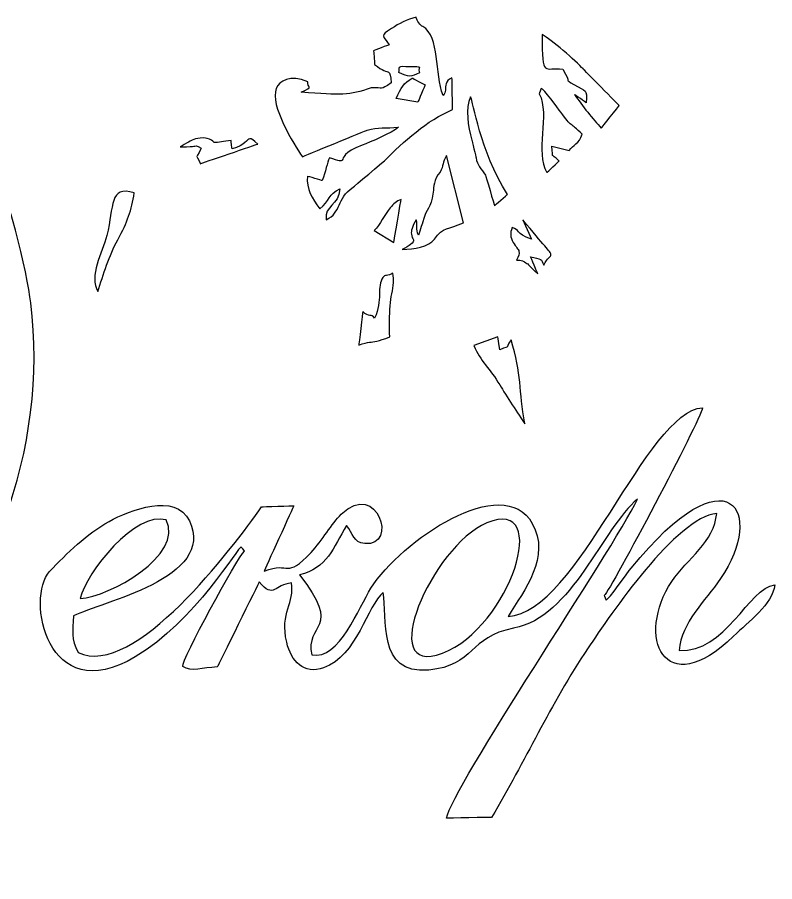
# Paper-space layout 'Состав альбома образцов' of a CAD drawing. Header units: millimetres. Extents: x 16 to 411, y 1 to 288.
# Drawn here: x 228.66 to 238.77, y 241.49 to 253.03 of the extents above; entities that cross this region are included whole.
import ezdxf

# ---------------------------------------------------------------- set-up
doc = ezdxf.new("R2010")
doc.units = ezdxf.units.MM
doc.layers.add('Dimension', color=7, linetype='Continuous')
doc.layers.add('Layer 1', color=7, linetype='Continuous')

# ---------------------------------------------------------------- blocks, each defined once
blk = doc.blocks.new('A$C34BE2B30')
at = {"layer": 'Layer 1'}
for points, knots in [([(22.43812649380907, 6.145635376785936), (22.44394649380907, 6.122375376785936), (22.46478649380907, 6.087415376785938), (22.48257649380907, 6.085015376785936), (22.48257649380907, 6.085015376785936), (22.59740649380907, 6.013445376785938), (22.56060649380907, 5.772925376785938), (22.61713649380907, 5.622615376785937), (22.61713649380907, 5.622615376785937), (22.62926649380907, 5.633935376785939), (22.63255649380907, 5.646495376785936), (22.63354649380907, 5.659415376785937), (22.63354649380907, 5.659415376785937), (22.63573649380907, 5.687765376785936), (22.62705649380907, 5.717985376785936), (22.67686649380907, 5.741305376785938), (22.67686649380907, 5.741305376785938), (22.67686649380907, 5.741305376785938), (22.68031649380907, 5.529055376785937), (22.68031649380907, 5.529055376785937), (22.68031649380907, 5.529055376785937), (22.50906649380907, 5.459775376785938), (22.35423649380907, 5.313195376785938), (22.22565649380907, 5.187775376785936), (22.22565649380907, 5.187775376785936), (22.22565649380907, 5.187775376785936), (22.01675649380907, 5.010455376785938), (22.01675649380907, 5.010455376785938), (22.01675649380907, 5.010455376785938), (21.90200649380907, 4.932695376785937), (21.94257649380907, 4.842475376785938), (21.83741649380907, 4.794325376785938), (21.83741649380907, 4.794325376785938), (21.82361649380907, 4.889535376785936), (21.92370649380907, 4.890045376785938), (21.92788649380907, 4.999295376785938), (21.92788649380907, 4.999295376785938), (21.85305649380907, 4.966445376785938), (21.86138649380907, 4.919865376785939), (21.79563649380907, 4.867025376785936), (21.79563649380907, 4.867025376785936), (21.74080649380907, 4.937435376785938), (21.70517649380907, 4.998595376785936), (21.71185649380907, 5.084535376785936), (21.71185649380907, 5.084535376785936), (21.71185649380907, 5.084535376785936), (21.81073649380907, 5.055445376785936), (21.81073649380907, 5.055445376785936), (21.81073649380907, 5.055445376785936), (21.83359649380907, 5.116095376785939), (21.84307649380907, 5.174405376785938), (21.86006649380907, 5.207285376785936), (21.86006649380907, 5.207285376785936), (21.92631649380907, 5.185565376785938), (21.93804649380907, 5.182545376785939), (21.94435649380907, 5.192165376785937), (21.94435649380907, 5.192165376785937), (21.95324649380907, 5.205725376785939), (21.95146649380907, 5.244535376785937), (22.07699649380907, 5.291635376785937), (22.07699649380907, 5.291635376785937), (22.13179649380907, 5.312175376785937), (22.27601649380907, 5.372985376785937), (22.31967649380907, 5.412205376785938), (22.31967649380907, 5.412205376785938), (22.23689649380907, 5.401075376785936), (22.18188649380907, 5.415495376785938), (22.11177649380907, 5.391875376785936), (22.11177649380907, 5.391875376785936), (22.11177649380907, 5.391875376785936), (21.67900649380907, 5.214805376785936), (21.67900649380907, 5.214805376785936), (21.67900649380907, 5.214805376785936), (21.62150649380907, 5.298745376785938), (21.46006649380907, 5.557005376785938), (21.50414649380907, 5.670735376785938), (21.50414649380907, 5.670735376785938), (21.52362649380907, 5.721055376785937), (21.59937649380907, 5.764405376785938), (21.71493649380907, 5.715645376785936), (21.71493649380907, 5.715645376785936), (21.70528649380907, 5.674075376785936), (21.76296649380907, 5.687955376785936), (21.67166649380907, 5.645635376785936), (21.67166649380907, 5.645635376785936), (21.94033649380907, 5.623855376785936), (21.98570649380907, 5.623375376785937), (22.13859649380907, 5.673945376785937), (22.13859649380907, 5.673945376785937), (22.22681649380907, 5.680925376785936), (22.18991649380907, 5.653215376785937), (22.27148649380907, 5.707985376785938), (22.27148649380907, 5.707985376785938), (22.26676649380907, 5.757695376785936), (22.26401649380907, 5.771435376785938), (22.25390649380907, 5.778365376785938), (22.25390649380907, 5.778365376785938), (22.24102649380907, 5.787155376785936), (22.21611649380907, 5.784885376785937), (22.15980649380907, 5.831465376785939), (22.15980649380907, 5.831465376785939), (22.15980649380907, 5.831465376785939), (22.15352649380907, 5.922445376785937), (22.15352649380907, 5.922445376785937), (22.15352649380907, 5.922445376785937), (22.15352649380907, 5.922445376785937), (22.25684649380907, 5.962255376785937), (22.25684649380907, 5.962255376785937), (22.25684649380907, 5.962255376785937), (22.21811649380907, 6.028865376785937), (22.18948649380907, 6.017295376785938), (22.27366649380907, 6.071235376785939), (22.27366649380907, 6.071235376785939), (22.32307649380907, 6.102885376785938), (22.37625649380907, 6.131455376785937), (22.43812649380907, 6.145635376785936)], [0, 0, 0, 0, 0.03333333333333333, 0.03333333333333333, 0.03333333333333333, 0.03333334333333333, 0.06666666666666667, 0.06666666666666667, 0.06666666666666667, 0.06666667666666666, 0.1, 0.1, 0.1, 0.10000001, 0.1333333333333333, 0.1333333333333333, 0.1333333333333333, 0.1333333433333333, 0.1666666666666667, 0.1666666666666667, 0.1666666666666667, 0.1666666766666667, 0.2, 0.2, 0.2, 0.20000001, 0.2333333333333333, 0.2333333333333333, 0.2333333333333333, 0.2333333433333333, 0.2666666666666667, 0.2666666666666667, 0.2666666666666667, 0.2666666766666667, 0.3, 0.3, 0.3, 0.30000001, 0.3333333333333333, 0.3333333333333333, 0.3333333333333333, 0.3333333433333333, 0.3666666666666666, 0.3666666666666666, 0.3666666666666666, 0.3666666766666666, 0.4, 0.4, 0.4, 0.40000001, 0.4333333333333333, 0.4333333333333333, 0.4333333333333333, 0.4333333433333333, 0.4666666666666667, 0.4666666666666667, 0.4666666666666667, 0.4666666766666667, 0.5, 0.5, 0.5, 0.50000001, 0.5333333333333333, 0.5333333333333333, 0.5333333333333333, 0.5333333433333334, 0.5666666666666667, 0.5666666666666667, 0.5666666666666667, 0.5666666766666667, 0.6, 0.6, 0.6, 0.60000001, 0.6333333333333333, 0.6333333333333333, 0.6333333333333333, 0.6333333433333334, 0.6666666666666666, 0.6666666666666666, 0.6666666666666666, 0.6666666766666667, 0.7, 0.7, 0.7, 0.70000001, 0.7333333333333333, 0.7333333333333333, 0.7333333333333333, 0.7333333433333333, 0.7666666666666667, 0.7666666666666667, 0.7666666666666667, 0.7666666766666668, 0.8, 0.8, 0.8, 0.8000000100000001, 0.8333333333333334, 0.8333333333333334, 0.8333333333333334, 0.8333333433333334, 0.8666666666666667, 0.8666666666666667, 0.8666666666666667, 0.8666666766666667, 0.9, 0.9, 0.9, 0.9000000100000001, 0.9333333333333333, 0.9333333333333333, 0.9333333333333333, 0.9333333433333334, 1, 1, 1, 1]), ([(23.41582649380907, 5.799365376785936), (23.29508649380907, 5.819065376785936), (23.27816649380907, 5.726015376785938), (23.27826649380907, 6.029775376785938), (23.27826649380907, 6.029775376785938), (23.33862649380907, 5.999375376785938), (23.50283649380907, 5.852765376785936), (23.55259649380907, 5.800385376785936), (23.55259649380907, 5.800385376785936), (23.55259649380907, 5.800385376785936), (23.79220649380907, 5.556275376785937), (23.79220649380907, 5.556275376785937), (23.79220649380907, 5.556275376785937), (23.79220649380907, 5.556275376785937), (23.67303649380907, 5.405385376785937), (23.67303649380907, 5.405385376785937), (23.67303649380907, 5.405385376785937), (23.61941649380907, 5.464175376785938), (23.54534649380907, 5.554205376785937), (23.49356649380907, 5.631055376785937), (23.49356649380907, 5.631055376785937), (23.49356649380907, 5.631055376785937), (23.57281649380907, 5.574445376785938), (23.57281649380907, 5.574445376785938), (23.57281649380907, 5.574445376785938), (23.57858649380907, 5.672375376785936), (23.57232649380907, 5.645965376785938), (23.49040649380907, 5.696125376785936), (23.49040649380907, 5.696125376785936), (23.41846649380907, 5.740195376785937), (23.48083649380907, 5.695585376785939), (23.41582649380907, 5.799365376785936)], [0, 0, 0, 0, 0.1111111111111111, 0.1111111111111111, 0.1111111111111111, 0.1111111211111111, 0.2222222222222222, 0.2222222222222222, 0.2222222222222222, 0.2222222322222222, 0.3333333333333333, 0.3333333333333333, 0.3333333333333333, 0.3333333433333333, 0.4444444444444444, 0.4444444444444444, 0.4444444444444444, 0.4444444544444444, 0.5555555555555556, 0.5555555555555556, 0.5555555555555556, 0.5555555655555556, 0.6666666666666666, 0.6666666666666666, 0.6666666666666666, 0.6666666766666667, 0.7777777777777778, 0.7777777777777778, 0.7777777777777778, 0.7777777877777778, 1, 1, 1, 1]), ([(22.32323649380907, 5.778015376785937), (22.39051649380907, 5.743975376785937), (22.40062649380907, 5.744345376785937), (22.46095649380907, 5.775805376785936), (22.46095649380907, 5.775805376785936), (22.44922649380907, 5.803195376785936), (22.46410649380907, 5.811795376785938), (22.45884649380907, 5.814595376785938), (22.45884649380907, 5.814595376785938), (22.45491649380907, 5.816665376785938), (22.43968649380907, 5.815565376785937), (22.39353649380907, 5.816665376785938), (22.39353649380907, 5.816665376785938), (22.35563649380907, 5.817555376785936), (22.33226649380907, 5.821305376785936), (22.32760649380907, 5.813135376785937), (22.32760649380907, 5.813135376785937), (22.32164649380907, 5.802655376785939), (22.32835649380907, 5.790465376785939), (22.32323649380907, 5.778015376785937)], [0, 0, 0, 0, 0.1666666666666667, 0.1666666666666667, 0.1666666666666667, 0.1666666766666667, 0.3333333333333333, 0.3333333333333333, 0.3333333333333333, 0.3333333433333333, 0.5, 0.5, 0.5, 0.50000001, 0.6666666666666666, 0.6666666666666666, 0.6666666666666666, 0.6666666766666667, 1, 1, 1, 1]), ([(22.30450649380907, 5.602405376785939), (22.30450649380907, 5.602405376785939), (22.45000649380907, 5.579865376785936), (22.45000649380907, 5.579865376785936), (22.45000649380907, 5.579865376785936), (22.45000649380907, 5.579865376785936), (22.49769649380907, 5.694345376785936), (22.49769649380907, 5.694345376785936), (22.49769649380907, 5.694345376785936), (22.49769649380907, 5.694345376785936), (22.41089649380907, 5.740065376785939), (22.41089649380907, 5.740065376785939), (22.41089649380907, 5.740065376785939), (22.35412649380907, 5.703515376785937), (22.33531649380907, 5.678655376785937), (22.30450649380907, 5.602405376785939)], [0, 0, 0, 0, 0.2, 0.2, 0.2, 0.20000001, 0.4, 0.4, 0.4, 0.40000001, 0.6, 0.6, 0.6, 0.60000001, 1, 1, 1, 1]), ([(23.45973649380907, 5.256505376785938), (23.45973649380907, 5.256505376785938), (23.34201649380907, 5.285105376785939), (23.34201649380907, 5.285105376785939), (23.34201649380907, 5.285105376785939), (23.35867649380907, 5.188285376785938), (23.32447649380907, 5.250825376785937), (23.39172649380907, 5.185125376785937), (23.39172649380907, 5.185125376785937), (23.39172649380907, 5.185125376785937), (23.30916649380907, 5.109225376785936), (23.30916649380907, 5.109225376785936), (23.30916649380907, 5.109225376785936), (23.26956649380907, 5.176095376785938), (23.27487649380907, 5.272385376785937), (23.28131649380907, 5.369205376785938), (23.28131649380907, 5.369205376785938), (23.28781649380907, 5.467005376785938), (23.29552649380907, 5.565395376785936), (23.25929649380907, 5.634555376785936), (23.25929649380907, 5.634555376785936), (23.25929649380907, 5.634555376785936), (23.27252649380907, 5.670545376785938), (23.27252649380907, 5.670545376785938), (23.27252649380907, 5.670545376785938), (23.28430649380907, 5.673595376785936), (23.38695649380907, 5.534125376785937), (23.40202649380907, 5.513255376785938), (23.40202649380907, 5.513255376785938), (23.47881649380907, 5.407005376785936), (23.46315649380907, 5.446435376785939), (23.54601649380907, 5.365135376785936), (23.54601649380907, 5.365135376785936), (23.52434649380907, 5.299825376785936), (23.48415649380907, 5.294735376785937), (23.45973649380907, 5.256505376785938)], [0, 0, 0, 0, 0.1, 0.1, 0.1, 0.10000001, 0.2, 0.2, 0.2, 0.20000001, 0.3, 0.3, 0.3, 0.30000001, 0.4, 0.4, 0.4, 0.40000001, 0.5, 0.5, 0.5, 0.50000001, 0.6, 0.6, 0.6, 0.60000001, 0.7, 0.7, 0.7, 0.70000001, 0.8, 0.8, 0.8, 0.8000000100000001, 1, 1, 1, 1]), ([(22.79983649380907, 5.615635376785939), (22.82150649380907, 5.580055376785939), (22.85935649380907, 5.261255376785936), (23.04664649380907, 4.962635376785936), (23.04664649380907, 4.962635376785936), (23.04664649380907, 4.962635376785936), (22.96027649380907, 4.887485376785936), (22.96027649380907, 4.887485376785936), (22.96027649380907, 4.887485376785936), (22.96027649380907, 4.887485376785936), (22.90081649380907, 5.091625376785938), (22.90081649380907, 5.091625376785938), (22.90081649380907, 5.091625376785938), (22.87191649380907, 5.134265376785937), (22.84482649380907, 5.157985376785938), (22.83743649380907, 5.208045376785936), (22.83743649380907, 5.208045376785936), (22.83743649380907, 5.208045376785936), (22.80978649380907, 5.325915376785936), (22.80978649380907, 5.325915376785936), (22.80978649380907, 5.325915376785936), (22.78177649380907, 5.417565376785937), (22.76654649380907, 5.534315376785937), (22.79983649380907, 5.615635376785939)], [0, 0, 0, 0, 0.1428571428571428, 0.1428571428571428, 0.1428571428571428, 0.1428571528571428, 0.2857142857142857, 0.2857142857142857, 0.2857142857142857, 0.2857142957142857, 0.4285714285714285, 0.4285714285714285, 0.4285714285714285, 0.4285714385714285, 0.5714285714285714, 0.5714285714285714, 0.5714285714285714, 0.5714285814285714, 0.7142857142857143, 0.7142857142857143, 0.7142857142857143, 0.7142857242857144, 1, 1, 1, 1]), ([(20.86278649380907, 5.279795376785938), (20.90033649380907, 5.302115376785938), (20.93799649380907, 5.326165376785937), (20.96554649380907, 5.333655376785938), (20.96554649380907, 5.333655376785938), (21.05325649380907, 5.357535376785936), (21.08703649380907, 5.310825376785939), (21.08986649380907, 5.310415376785937), (21.08986649380907, 5.310415376785937), (21.11738649380907, 5.306535376785938), (21.15398649380907, 5.320125376785938), (21.20250649380907, 5.322445376785936), (21.20250649380907, 5.322445376785936), (21.20250649380907, 5.322445376785936), (21.20984649380907, 5.267155376785936), (21.20984649380907, 5.267155376785936), (21.20984649380907, 5.267155376785936), (21.29755649380907, 5.292655376785937), (21.30895649380907, 5.332545376785937), (21.32903649380907, 5.334735376785936), (21.32903649380907, 5.334735376785936), (21.33957649380907, 5.335895376785938), (21.35259649380907, 5.326615376785938), (21.38041649380907, 5.299255376785936), (21.38041649380907, 5.299255376785936), (21.38041649380907, 5.299255376785936), (20.99775649380907, 5.168225376785937), (20.99775649380907, 5.168225376785937), (20.99775649380907, 5.168225376785937), (20.99691649380907, 5.170115376785937), (20.97705649380907, 5.211115376785937), (20.97535649380907, 5.215265376785936), (20.97535649380907, 5.215265376785936), (20.97535649380907, 5.215265376785936), (21.00338649380907, 5.270715376785937), (21.00338649380907, 5.270715376785937), (21.00338649380907, 5.270715376785937), (20.97125649380907, 5.293435376785936), (20.96271649380907, 5.285375376785936), (20.95446649380907, 5.284275376785939), (20.95446649380907, 5.284275376785939), (20.94290649380907, 5.282685376785938), (20.93241649380907, 5.281175376785939), (20.86278649380907, 5.279795376785938)], [0, 0, 0, 0, 0.08333333333333333, 0.08333333333333333, 0.08333333333333333, 0.08333334333333332, 0.1666666666666667, 0.1666666666666667, 0.1666666666666667, 0.1666666766666667, 0.25, 0.25, 0.25, 0.25000001, 0.3333333333333333, 0.3333333333333333, 0.3333333333333333, 0.3333333433333333, 0.4166666666666667, 0.4166666666666667, 0.4166666666666667, 0.4166666766666667, 0.5, 0.5, 0.5, 0.50000001, 0.5833333333333334, 0.5833333333333334, 0.5833333333333334, 0.5833333433333334, 0.6666666666666666, 0.6666666666666666, 0.6666666666666666, 0.6666666766666667, 0.75, 0.75, 0.75, 0.75000001, 0.8333333333333334, 0.8333333333333334, 0.8333333333333334, 0.8333333433333334, 1, 1, 1, 1]), ([(22.64007649380907, 5.221735376785936), (22.64007649380907, 5.221735376785936), (22.75420649380907, 4.773895376785937), (22.75420649380907, 4.773895376785937), (22.75420649380907, 4.773895376785937), (22.65090649380907, 4.725945376785937), (22.62015649380907, 4.748425376785939), (22.55960649380907, 4.664105376785937), (22.55960649380907, 4.664105376785937), (22.52273649380907, 4.612755376785938), (22.42132649380907, 4.597445376785938), (22.34539649380907, 4.595075376785939), (22.34539649380907, 4.595075376785939), (22.37119649380907, 4.609195376785937), (22.38871649380907, 4.619815376785937), (22.40024649380907, 4.628335376785937), (22.40024649380907, 4.628335376785937), (22.44008649380907, 4.657715376785937), (22.40933649380907, 4.662225376785937), (22.40563649380907, 4.698585376785939), (22.40563649380907, 4.698585376785939), (22.40367649380907, 4.718095376785936), (22.40946649380907, 4.746885376785936), (22.43814649380907, 4.793685376785938), (22.43814649380907, 4.793685376785938), (22.45097649380907, 4.743575376785937), (22.43151649380907, 4.737505376785936), (22.45405649380907, 4.690845376785937), (22.45405649380907, 4.690845376785937), (22.45405649380907, 4.690845376785937), (22.48071649380907, 4.773955376785938), (22.48071649380907, 4.773955376785938), (22.48071649380907, 4.773955376785938), (22.50852649380907, 4.882985376785939), (22.53513649380907, 4.857215376785938), (22.55138649380907, 4.977625376785937), (22.55138649380907, 4.977625376785937), (22.55526649380907, 5.014095376785939), (22.55262649380907, 5.059305376785936), (22.59829649380907, 5.112565376785938), (22.59829649380907, 5.112565376785938), (22.62047649380907, 5.155315376785936), (22.61408649380907, 5.177505376785938), (22.64007649380907, 5.221735376785936)], [0, 0, 0, 0, 0.08333333333333333, 0.08333333333333333, 0.08333333333333333, 0.08333334333333332, 0.1666666666666667, 0.1666666666666667, 0.1666666666666667, 0.1666666766666667, 0.25, 0.25, 0.25, 0.25000001, 0.3333333333333333, 0.3333333333333333, 0.3333333333333333, 0.3333333433333333, 0.4166666666666667, 0.4166666666666667, 0.4166666666666667, 0.4166666766666667, 0.5, 0.5, 0.5, 0.50000001, 0.5833333333333334, 0.5833333333333334, 0.5833333333333334, 0.5833333433333334, 0.6666666666666666, 0.6666666666666666, 0.6666666666666666, 0.6666666766666667, 0.75, 0.75, 0.75, 0.75000001, 0.8333333333333334, 0.8333333333333334, 0.8333333333333334, 0.8333333433333334, 1, 1, 1, 1]), ([(19.58852649380907, 5.149195376785936), (19.71049649380907, 5.040895376785937), (19.84338649380907, 4.428675376785936), (19.86664649380907, 4.238265376785936), (19.86664649380907, 4.238265376785936), (19.98522649380907, 3.268295376785936), (19.60615649380907, 2.239545376785937), (18.89188649380907, 1.560125376785937), (18.89188649380907, 1.560125376785937), (18.45590649380907, 1.145445376785936), (17.92302649380907, 0.8453253767859366), (17.35294649380907, 0.6572053767859387), (17.35294649380907, 0.6572053767859387), (16.49468649380907, 0.3740053767859379), (16.00053649380907, 0.4181653767859359), (15.12367649380907, 0.4145453767859379), (15.12367649380907, 0.4145453767859379), (15.12739649380907, 0.443635376785938), (15.46508649380907, 0.5712453767859387), (15.56131649380907, 0.623695376785939), (15.56131649380907, 0.623695376785939), (15.93209649380907, 0.8257853767859373), (16.42871649380907, 1.231275376785938), (16.69180649380907, 1.545735376785938), (16.69180649380907, 1.545735376785938), (17.06810649380907, 1.995545376785937), (17.60403649380907, 2.642015376785938), (17.82428649380907, 3.182555376785938), (17.82428649380907, 3.182555376785938), (17.96828649380907, 3.157965376785938), (17.98410649380907, 3.059445376785938), (18.07472649380907, 3.154035376785938), (18.07472649380907, 3.154035376785938), (18.03941649380907, 3.220025376785937), (17.97170649380907, 3.251775376785936), (17.93523649380907, 3.358145376785938), (17.93523649380907, 3.358145376785938), (17.93523649380907, 3.358145376785938), (18.17009649380907, 3.811645376785936), (18.17009649380907, 3.811645376785936), (18.17009649380907, 3.811645376785936), (18.36870649380907, 3.823955376785939), (18.61887649380907, 3.788485376785939), (18.80524649380907, 3.860265376785936), (18.80524649380907, 3.860265376785936), (18.86253649380907, 3.971295376785939), (18.79462649380907, 3.934045376785939), (18.91784649380907, 3.999065376785936), (18.91784649380907, 3.999065376785936), (19.03620649380907, 4.061515376785938), (18.98984649380907, 4.041005376785936), (19.06089649380907, 4.130205376785938), (19.06089649380907, 4.130205376785938), (19.08151649380907, 4.156075376785939), (19.57687649380907, 4.547095376785936), (19.54423649380907, 4.719205376785936), (19.54423649380907, 4.719205376785936), (19.52560649380907, 4.817485376785939), (19.47541649380907, 4.778295376785938), (19.53339649380907, 4.934285376785937), (19.53339649380907, 4.934285376785937), (19.58361649380907, 5.069385376785938), (19.57329649380907, 4.988355376785936), (19.58852649380907, 5.149195376785936)], [0, 0, 0, 0, 0.05882352941176471, 0.05882352941176471, 0.05882352941176471, 0.05882353941176471, 0.1176470588235294, 0.1176470588235294, 0.1176470588235294, 0.1176470688235294, 0.1764705882352941, 0.1764705882352941, 0.1764705882352941, 0.1764705982352941, 0.2352941176470588, 0.2352941176470588, 0.2352941176470588, 0.2352941276470588, 0.2941176470588235, 0.2941176470588235, 0.2941176470588235, 0.2941176570588235, 0.3529411764705883, 0.3529411764705883, 0.3529411764705883, 0.3529411864705883, 0.4117647058823529, 0.4117647058823529, 0.4117647058823529, 0.4117647158823529, 0.4705882352941176, 0.4705882352941176, 0.4705882352941176, 0.4705882452941176, 0.5294117647058824, 0.5294117647058824, 0.5294117647058824, 0.5294117747058824, 0.5882352941176471, 0.5882352941176471, 0.5882352941176471, 0.5882353041176471, 0.6470588235294118, 0.6470588235294118, 0.6470588235294118, 0.6470588335294118, 0.7058823529411765, 0.7058823529411765, 0.7058823529411765, 0.7058823629411766, 0.7647058823529411, 0.7647058823529411, 0.7647058823529411, 0.7647058923529412, 0.8235294117647058, 0.8235294117647058, 0.8235294117647058, 0.8235294217647059, 0.8823529411764706, 0.8823529411764706, 0.8823529411764706, 0.8823529511764706, 1, 1, 1, 1]), ([(20.31437649380907, 4.314655376785936), (20.25192649380907, 4.417735376785938), (20.34413649380907, 4.572835376785939), (20.37351649380907, 4.689125376785938), (20.37351649380907, 4.689125376785938), (20.42287649380907, 4.884605376785938), (20.38772649380907, 5.022805376785936), (20.55719649380907, 4.974315376785938), (20.55719649380907, 4.974315376785938), (20.53684649380907, 4.854275376785939), (20.51336649380907, 4.779855376785939), (20.44724649380907, 4.660495376785939), (20.44724649380907, 4.660495376785939), (20.38880649380907, 4.555045376785937), (20.35033649380907, 4.426445376785939), (20.31437649380907, 4.314655376785936)], [0, 0, 0, 0, 0.2, 0.2, 0.2, 0.20000001, 0.4, 0.4, 0.4, 0.40000001, 0.6, 0.6, 0.6, 0.60000001, 1, 1, 1, 1]), ([(22.28832649380907, 4.642055376785937), (22.28832649380907, 4.642055376785937), (22.15851649380907, 4.722605376785939), (22.15851649380907, 4.722605376785939), (22.15851649380907, 4.722605376785939), (22.19676649380907, 4.762925376785937), (22.22673649380907, 4.826215376785939), (22.26474649380907, 4.873065376785938), (22.26474649380907, 4.873065376785938), (22.28544649380907, 4.898595376785938), (22.30857649380907, 4.919265376785937), (22.33671649380907, 4.928675376785936), (22.33671649380907, 4.928675376785936), (22.33671649380907, 4.928675376785936), (22.28832649380907, 4.642055376785937), (22.28832649380907, 4.642055376785937)], [0, 0, 0, 0, 0.2, 0.2, 0.2, 0.20000001, 0.4, 0.4, 0.4, 0.40000001, 0.6, 0.6, 0.6, 0.60000001, 1, 1, 1, 1]), ([(23.10629649380907, 4.523835376785936), (23.12238649380907, 4.551815376785939), (23.12680649380907, 4.567905376785937), (23.12381649380907, 4.581485376785938), (23.12381649380907, 4.581485376785938), (23.11995649380907, 4.599065376785937), (23.10373649380907, 4.612565376785938), (23.08440649380907, 4.642385376785938), (23.08440649380907, 4.642385376785938), (23.06448649380907, 4.681925376785937), (23.06389649380907, 4.700635376785936), (23.07823649380907, 4.741685376785938), (23.07823649380907, 4.741685376785938), (23.13168649380907, 4.727345376785937), (23.09505649380907, 4.703975376785937), (23.20745649380907, 4.663545376785937), (23.20745649380907, 4.663545376785937), (23.20745649380907, 4.663545376785937), (23.14939649380907, 4.793875376785937), (23.14939649380907, 4.793875376785937), (23.14939649380907, 4.793875376785937), (23.29058649380907, 4.620765376785936), (23.33474649380907, 4.581485376785938), (23.33678649380907, 4.561405376785938), (23.33678649380907, 4.561405376785938), (23.33843649380907, 4.545315376785936), (23.31296649380907, 4.541515376785938), (23.28883649380907, 4.490835376785938), (23.28883649380907, 4.490835376785938), (23.28239649380907, 4.511535376785936), (23.27578649380907, 4.522245376785936), (23.26684649380907, 4.528465376785938), (23.26684649380907, 4.528465376785938), (23.25312649380907, 4.538005376785936), (23.23379649380907, 4.537145376785936), (23.20090649380907, 4.545905376785939), (23.20090649380907, 4.545905376785939), (23.20090649380907, 4.545905376785939), (23.24926649380907, 4.433825376785936), (23.24926649380907, 4.433825376785936), (23.24926649380907, 4.433825376785936), (23.18904649380907, 4.486305376785939), (23.18845649380907, 4.496605376785936), (23.17055649380907, 4.506605376785938), (23.17055649380907, 4.506605376785938), (23.15996649380907, 4.512505376785938), (23.14066649380907, 4.530815376785938), (23.10629649380907, 4.523835376785936)], [0, 0, 0, 0, 0.07692307692307693, 0.07692307692307693, 0.07692307692307693, 0.07692308692307692, 0.1538461538461539, 0.1538461538461539, 0.1538461538461539, 0.1538461638461538, 0.2307692307692308, 0.2307692307692308, 0.2307692307692308, 0.2307692407692308, 0.3076923076923077, 0.3076923076923077, 0.3076923076923077, 0.3076923176923077, 0.3846153846153846, 0.3846153846153846, 0.3846153846153846, 0.3846153946153846, 0.4615384615384616, 0.4615384615384616, 0.4615384615384616, 0.4615384715384616, 0.5384615384615384, 0.5384615384615384, 0.5384615384615384, 0.5384615484615385, 0.6153846153846154, 0.6153846153846154, 0.6153846153846154, 0.6153846253846155, 0.6923076923076923, 0.6923076923076923, 0.6923076923076923, 0.6923077023076923, 0.7692307692307693, 0.7692307692307693, 0.7692307692307693, 0.7692307792307693, 0.8461538461538461, 0.8461538461538461, 0.8461538461538461, 0.8461538561538462, 1, 1, 1, 1]), ([(22.26239649380907, 4.011565376785938), (22.18395649380907, 3.982455376785936), (22.15398649380907, 3.979305376785938), (22.12732649380907, 3.975635376785938), (22.12732649380907, 3.975635376785938), (22.10759649380907, 3.972915376785938), (22.08966649380907, 3.969925376785937), (22.05521649380907, 3.955825376785938), (22.05521649380907, 3.955825376785938), (22.05521649380907, 3.955825376785938), (22.08166649380907, 4.180795376785937), (22.08166649380907, 4.180795376785937), (22.08166649380907, 4.180795376785937), (22.12384649380907, 4.140305376785939), (22.13748649380907, 4.167835376785938), (22.16066649380907, 4.137505376785938), (22.16066649380907, 4.137505376785938), (22.21616649380907, 4.256835376785936), (22.17277649380907, 4.348405376785937), (22.21616649380907, 4.408865376785936), (22.21616649380907, 4.408865376785936), (22.22953649380907, 4.427465376785939), (22.24635649380907, 4.416795376785938), (22.28293649380907, 4.436635376785937), (22.28293649380907, 4.436635376785937), (22.28700649380907, 4.413525376785937), (22.28776649380907, 4.393155376785938), (22.28671649380907, 4.374125376785937), (22.28671649380907, 4.374125376785937), (22.28377649380907, 4.322065376785936), (22.26676649380907, 4.279915376785937), (22.26398649380907, 4.219075376785938), (22.26398649380907, 4.219075376785938), (22.26121649380907, 4.158715376785938), (22.25692649380907, 4.079605376785938), (22.26239649380907, 4.011565376785938)], [0, 0, 0, 0, 0.1, 0.1, 0.1, 0.10000001, 0.2, 0.2, 0.2, 0.20000001, 0.3, 0.3, 0.3, 0.30000001, 0.4, 0.4, 0.4, 0.40000001, 0.5, 0.5, 0.5, 0.50000001, 0.6, 0.6, 0.6, 0.60000001, 0.7, 0.7, 0.7, 0.70000001, 0.8, 0.8, 0.8, 0.8000000100000001, 1, 1, 1, 1]), ([(22.82315649380907, 3.953535376785936), (22.82315649380907, 3.953535376785936), (22.98200649380907, 4.011435376785936), (22.98200649380907, 4.011435376785936), (22.98200649380907, 4.011435376785936), (22.98200649380907, 4.011435376785936), (22.99499649380907, 3.925715376785938), (22.99499649380907, 3.925715376785938), (22.99499649380907, 3.925715376785938), (23.08168649380907, 3.964665376785938), (23.01709649380907, 3.912915376785936), (23.07098649380907, 3.993055376785936), (23.07098649380907, 3.993055376785936), (23.14279649380907, 3.759755376785936), (23.12152649380907, 3.656965376785937), (23.16314649380907, 3.431195376785936), (23.16314649380907, 3.431195376785936), (23.11939649380907, 3.493675376785937), (23.03844649380907, 3.619205376785938), (22.99585649380907, 3.690775376785936), (22.99585649380907, 3.690775376785936), (22.93183649380907, 3.798405376785936), (22.86490649380907, 3.851425376785937), (22.82315649380907, 3.953535376785936)], [0, 0, 0, 0, 0.1428571428571428, 0.1428571428571428, 0.1428571428571428, 0.1428571528571428, 0.2857142857142857, 0.2857142857142857, 0.2857142857142857, 0.2857142957142857, 0.4285714285714285, 0.4285714285714285, 0.4285714285714285, 0.4285714385714285, 0.5714285714285714, 0.5714285714285714, 0.5714285714285714, 0.5714285814285714, 0.7142857142857143, 0.7142857142857143, 0.7142857142857143, 0.7142857242857144, 1, 1, 1, 1]), ([(21.40669649380907, 2.877065376785936), (21.21261649380907, 2.604385376785938), (20.55692649380907, 1.724695376785938), (20.18218649380907, 1.904455376785936), (20.18218649380907, 1.904455376785936), (20.13396649380907, 1.998665376785937), (20.14725649380907, 2.043605376785937), (20.15243649380907, 2.148565376785939), (20.15243649380907, 2.148565376785939), (20.33497649380907, 2.242155376785938), (21.10762649380907, 2.399735376785937), (20.92457649380907, 2.782835376785936), (20.92457649380907, 2.782835376785936), (20.83254649380907, 2.975485376785937), (20.52557649380907, 2.855745376785936), (20.38926649380907, 2.779115376785938), (20.38926649380907, 2.779115376785938), (20.24038649380907, 2.695385376785936), (20.10765649380907, 2.568915376785938), (19.99177649380907, 2.444455376785939), (19.99177649380907, 2.444455376785939), (19.83292649380907, 2.273855376785939), (19.97134649380907, 1.523365376785936), (20.56307649380907, 1.874485376785938), (20.56307649380907, 1.874485376785938), (20.95945649380907, 2.109695376785936), (21.26030649380907, 2.621345376785936), (21.26992649380907, 2.609835376785938), (21.26992649380907, 2.609835376785938), (21.26992649380907, 2.609835376785938), (21.29326649380907, 2.581905376785937), (21.29326649380907, 2.581905376785937), (21.29326649380907, 2.581905376785937), (21.24113649380907, 2.534165376785936), (20.87084649380907, 1.849875376785938), (20.88030649380907, 1.811625376785937), (20.88030649380907, 1.811625376785937), (20.94015649380907, 1.771835376785937), (21.01328649380907, 1.803725376785938), (21.11080649380907, 1.807765376785937), (21.11080649380907, 1.807765376785937), (21.11080649380907, 1.807765376785937), (21.39090649380907, 2.375565376785936), (21.39090649380907, 2.375565376785936), (21.39090649380907, 2.375565376785936), (21.49098649380907, 2.257275376785937), (21.49166649380907, 2.359895376785936), (21.60511649380907, 2.368825376785939), (21.60511649380907, 2.368825376785939), (21.63018649380907, 2.236955376785936), (21.52745649380907, 2.171745376785939), (21.57387649380907, 1.972845376785937), (21.57387649380907, 1.972845376785937), (21.60344649380907, 1.846205376785939), (21.68910649380907, 1.754745376785937), (21.82065649380907, 1.801595376785937), (21.82065649380907, 1.801595376785937), (22.04241649380907, 1.880545376785939), (22.11309649380907, 2.220355376785939), (22.21819649380907, 2.305935376785936), (22.21819649380907, 2.305935376785936), (22.24711649380907, 2.139245376785937), (22.17339649380907, 1.755695376785937), (22.52130649380907, 1.787525376785936), (22.52130649380907, 1.787525376785936), (22.83094649380907, 1.815825376785938), (22.78916649380907, 2.010795376785936), (23.08790649380907, 2.066545376785939), (23.08790649380907, 2.066545376785939), (23.47951649380907, 2.139615376785937), (23.68052649380907, 2.737945376785937), (23.91509649380907, 2.928495376785936), (23.91509649380907, 2.928495376785936), (23.74147649380907, 2.573255376785937), (22.67328649380907, 0.9985153767859387), (22.64007649380907, 0.7976653767859361), (22.64007649380907, 0.7976653767859361), (22.64007649380907, 0.7976653767859361), (22.94035649380907, 0.803485376785936), (22.94035649380907, 0.803485376785936), (22.94035649380907, 0.803485376785936), (23.16958649380907, 1.184805376785938), (23.32713649380907, 1.548185376785938), (23.58448649380907, 1.934515376785939), (23.58448649380907, 1.934515376785939), (23.73295649380907, 2.157405376785938), (24.17672649380907, 2.807255376785939), (24.44277649380907, 2.832945376785936), (24.44277649380907, 2.832945376785936), (24.42781649380907, 2.644275376785938), (24.24505649380907, 2.529365376785936), (24.14407649380907, 2.379445376785938), (24.14407649380907, 2.379445376785938), (23.90015649380907, 2.017165376785936), (24.09059649380907, 1.560855376785938), (24.55563649380907, 2.013975376785936), (24.55563649380907, 2.013975376785936), (24.65429649380907, 2.110105376785938), (24.81696649380907, 2.226415376785937), (24.82993649380907, 2.355635376785937), (24.82993649380907, 2.355635376785937), (24.65615649380907, 2.337315376785938), (24.50199649380907, 1.898095376785939), (24.19224649380907, 1.917725376785938), (24.19224649380907, 1.917725376785938), (24.20871649380907, 2.106515376785936), (24.36495649380907, 2.246795376785936), (24.46824649380907, 2.397395376785937), (24.46824649380907, 2.397395376785937), (24.77187649380907, 2.839945376785938), (24.52571649380907, 3.272475376785938), (23.87217649380907, 2.467125376785937), (23.87217649380907, 2.467125376785937), (23.85325649380907, 2.443815376785938), (23.71653649380907, 2.252235376785936), (23.70597649380907, 2.254555376785937), (23.70597649380907, 2.254555376785937), (23.70597649380907, 2.254555376785937), (23.69157649380907, 2.284075376785939), (23.69157649380907, 2.284075376785939), (23.69157649380907, 2.284075376785939), (23.74125649380907, 2.332375376785937), (24.33034649380907, 3.449335376785939), (24.34902649380907, 3.538795376785938), (24.34902649380907, 3.538795376785938), (23.97342649380907, 3.515135376785938), (23.51577649380907, 2.169865376785939), (23.05114649380907, 2.145815376785936), (23.05114649380907, 2.145815376785936), (23.15985649380907, 2.320865376785939), (23.33697649380907, 2.543655376785939), (23.21263649380907, 2.766115376785937), (23.21263649380907, 2.766115376785937), (23.01822649380907, 3.113975376785937), (22.33577649380907, 2.650995376785936), (22.13568649380907, 2.333105376785937), (22.13568649380907, 2.333105376785937), (22.05848649380907, 2.210455376785937), (21.92399649380907, 1.849015376785939), (21.74196649380907, 1.889495376785938), (21.74196649380907, 1.889495376785938), (21.69140649380907, 2.093765376785939), (21.95365649380907, 2.059855376785936), (21.65897649380907, 2.422165376785937), (21.65897649380907, 2.422165376785937), (21.84437649380907, 2.466775376785936), (21.88469649380907, 2.603985376785936), (21.97286649380907, 2.752645376785939), (21.97286649380907, 2.752645376785939), (22.01872649380907, 2.697405376785937), (22.01718649380907, 2.638785376785936), (22.09495649380907, 2.631205376785939), (22.09495649380907, 2.631205376785939), (22.31833649380907, 2.609425376785936), (22.18255649380907, 3.060935376785938), (21.93850649380907, 2.827605376785936), (21.93850649380907, 2.827605376785936), (21.87178649380907, 2.763825376785938), (21.81375649380907, 2.652855376785936), (21.73698649380907, 2.572635376785936), (21.73698649380907, 2.572635376785936), (21.56196649380907, 2.389765376785938), (21.60306649380907, 2.517185376785939), (21.42295649380907, 2.447905376785936), (21.42295649380907, 2.447905376785936), (21.42295649380907, 2.447905376785936), (21.62193649380907, 2.883945376785938), (21.62193649380907, 2.883945376785938), (21.62193649380907, 2.883945376785938), (21.62193649380907, 2.883945376785938), (21.40669649380907, 2.877065376785936), (21.40669649380907, 2.877065376785936)], [0, 0, 0, 0, 0.02272727272727273, 0.02272727272727273, 0.02272727272727273, 0.02272728272727273, 0.04545454545454546, 0.04545454545454546, 0.04545454545454546, 0.04545455545454546, 0.06818181818181818, 0.06818181818181818, 0.06818181818181818, 0.06818182818181817, 0.09090909090909091, 0.09090909090909091, 0.09090909090909091, 0.0909091009090909, 0.1136363636363636, 0.1136363636363636, 0.1136363636363636, 0.1136363736363636, 0.1363636363636364, 0.1363636363636364, 0.1363636363636364, 0.1363636463636363, 0.1590909090909091, 0.1590909090909091, 0.1590909090909091, 0.1590909190909091, 0.1818181818181818, 0.1818181818181818, 0.1818181818181818, 0.1818181918181818, 0.2045454545454546, 0.2045454545454546, 0.2045454545454546, 0.2045454645454546, 0.2272727272727273, 0.2272727272727273, 0.2272727272727273, 0.2272727372727273, 0.25, 0.25, 0.25, 0.25000001, 0.2727272727272727, 0.2727272727272727, 0.2727272727272727, 0.2727272827272727, 0.2954545454545455, 0.2954545454545455, 0.2954545454545455, 0.2954545554545455, 0.3181818181818182, 0.3181818181818182, 0.3181818181818182, 0.3181818281818182, 0.3409090909090909, 0.3409090909090909, 0.3409090909090909, 0.3409091009090909, 0.3636363636363636, 0.3636363636363636, 0.3636363636363636, 0.3636363736363636, 0.3863636363636364, 0.3863636363636364, 0.3863636363636364, 0.3863636463636363, 0.4090909090909091, 0.4090909090909091, 0.4090909090909091, 0.4090909190909091, 0.4318181818181818, 0.4318181818181818, 0.4318181818181818, 0.4318181918181818, 0.4545454545454545, 0.4545454545454545, 0.4545454545454545, 0.4545454645454545, 0.4772727272727273, 0.4772727272727273, 0.4772727272727273, 0.4772727372727273, 0.5, 0.5, 0.5, 0.50000001, 0.5227272727272727, 0.5227272727272727, 0.5227272727272727, 0.5227272827272728, 0.5454545454545454, 0.5454545454545454, 0.5454545454545454, 0.5454545554545455, 0.5681818181818182, 0.5681818181818182, 0.5681818181818182, 0.5681818281818183, 0.5909090909090909, 0.5909090909090909, 0.5909090909090909, 0.590909100909091, 0.6136363636363636, 0.6136363636363636, 0.6136363636363636, 0.6136363736363637, 0.6363636363636364, 0.6363636363636364, 0.6363636363636364, 0.6363636463636364, 0.6590909090909091, 0.6590909090909091, 0.6590909090909091, 0.6590909190909091, 0.6818181818181818, 0.6818181818181818, 0.6818181818181818, 0.6818181918181818, 0.7045454545454546, 0.7045454545454546, 0.7045454545454546, 0.7045454645454546, 0.7272727272727273, 0.7272727272727273, 0.7272727272727273, 0.7272727372727273, 0.75, 0.75, 0.75, 0.75000001, 0.7727272727272727, 0.7727272727272727, 0.7727272727272727, 0.7727272827272728, 0.7954545454545454, 0.7954545454545454, 0.7954545454545454, 0.7954545554545455, 0.8181818181818182, 0.8181818181818182, 0.8181818181818182, 0.8181818281818183, 0.8409090909090909, 0.8409090909090909, 0.8409090909090909, 0.840909100909091, 0.8636363636363636, 0.8636363636363636, 0.8636363636363636, 0.8636363736363637, 0.8863636363636364, 0.8863636363636364, 0.8863636363636364, 0.8863636463636364, 0.9090909090909091, 0.9090909090909091, 0.9090909090909091, 0.9090909190909091, 0.9318181818181818, 0.9318181818181818, 0.9318181818181818, 0.9318181918181818, 0.9545454545454546, 0.9545454545454546, 0.9545454545454546, 0.9545454645454546, 1, 1, 1, 1]), ([(22.90938649380907, 2.769325376785936), (23.34854649380907, 2.952085376785938), (23.06416649380907, 2.071205376785937), (22.61279649380907, 1.900115376785937), (22.61279649380907, 1.900115376785937), (22.16239649380907, 1.729385376785938), (22.54039649380907, 2.615765376785937), (22.90938649380907, 2.769325376785936)], [0, 0, 0, 0, 0.3333333333333333, 0.3333333333333333, 0.3333333333333333, 0.3333333433333333, 1, 1, 1, 1]), ([(20.19682649380907, 2.265985376785938), (20.23475649380907, 2.439475376785936), (20.56716649380907, 2.851185376785939), (20.76903649380907, 2.789275376785938), (20.76903649380907, 2.789275376785938), (20.89206649380907, 2.555295376785939), (20.38729649380907, 2.272675376785937), (20.19682649380907, 2.265985376785938)], [0, 0, 0, 0, 0.3333333333333333, 0.3333333333333333, 0.3333333333333333, 0.3333333433333333, 1, 1, 1, 1])]:
    blk.add_open_spline(points, degree=3, knots=knots, dxfattribs=at)

psp = doc.layouts.new('Состав альбома образцов')

# ---------------------------------------------------------------- block references
at = {"layer": 'Dimension', "color": 4, "lineweight": 35, "xscale": 2, "yscale": 2, "zscale": 2}
psp.add_blockref('A$C34BE2B30', (189.1058858078494, 240.7410610320312), dxfattribs=at)

doc.saveas('drawing.dxf')
